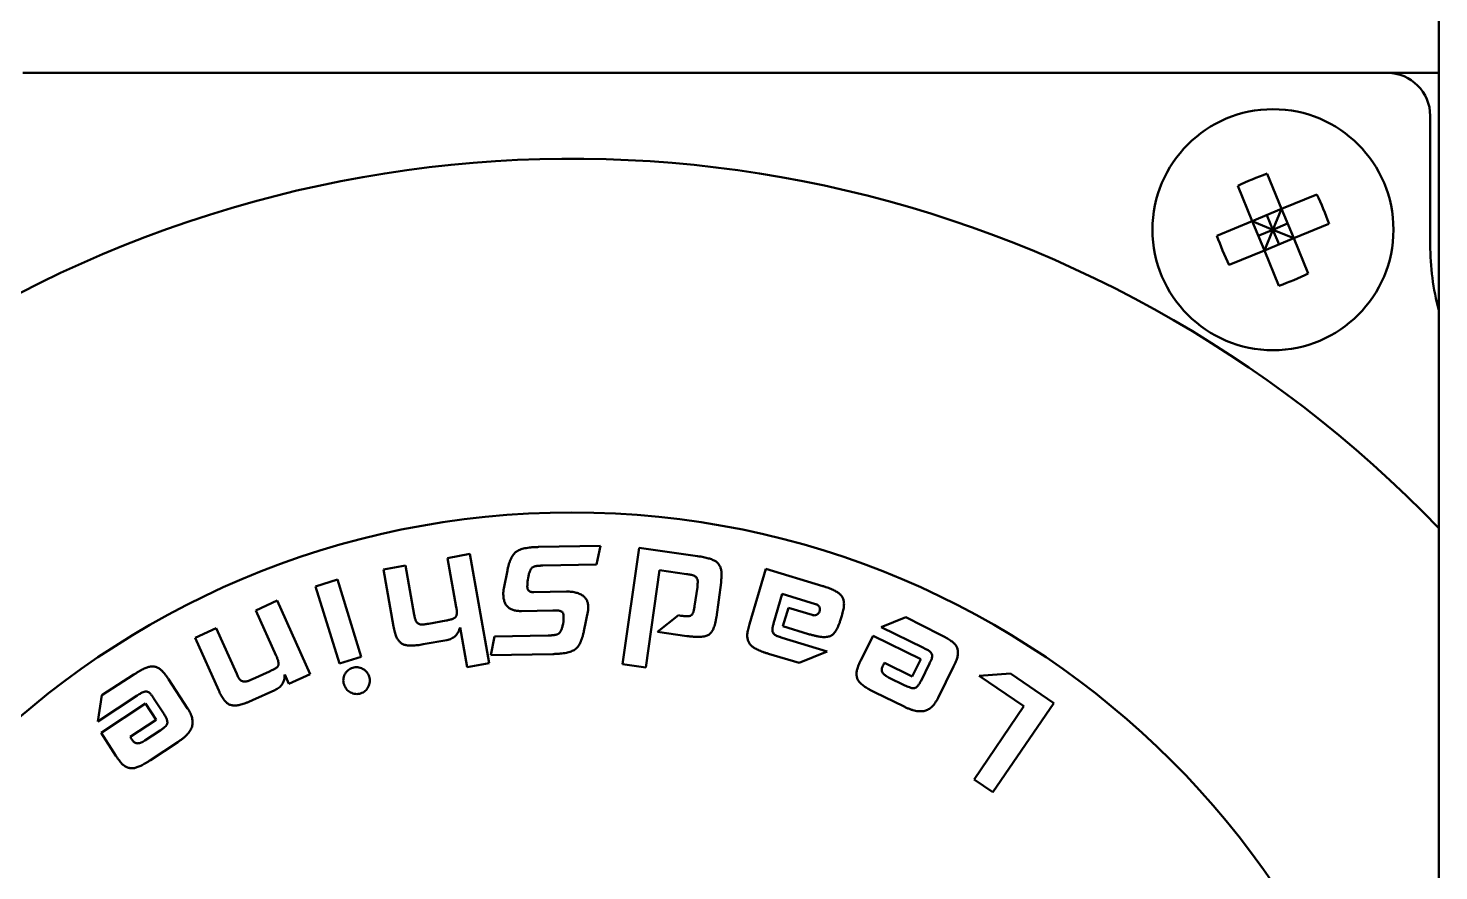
# Model space of a CAD drawing. Header units: millimetres. Extents: x 845401 to 948039, y 511594 to 550263.
# Drawn here: x 913266.32 to 913299.19, y 544587.62 to 544607.26 of the extents above; entities that cross this region are included whole.
import ezdxf

# ---------------------------------------------------------------- set-up
doc = ezdxf.new("R2010")
doc.units = ezdxf.units.MM
doc.layers.add('可见 (ISO)', color=7, linetype='Continuous', lineweight=50)

# ---------------------------------------------------------------- blocks, each defined once
blk = doc.blocks.new('A$C2A4E01FC')
at = {"layer": '可见 (ISO)', "color": 251}
for p, q in [((942.5, 703.351), (942.5, 450.351)), ((941.3, 581.351), (909.5, 581.351)), ((941.3, 581.351), (942.5, 581.351)), ((942.3, 577.351), (942.3, 580.351)), ((938.836, 578.181), (938.497, 579.003)), ((937.813, 578.721), (938.152, 577.898)), ((939.659, 578.521), (938.836, 578.181)), ((938.152, 577.898), (937.33, 577.558)), ((938.836, 578.181), (938.152, 577.898)), ((938.152, 577.898), (938.435, 577.214)), ((938.152, 577.898), (938.636, 577.698)), ((938.636, 577.698), (938.494, 578.04)), ((938.636, 577.698), (938.836, 578.181)), ((939.119, 577.497), (938.836, 578.181)), ((938.636, 577.698), (938.294, 577.556)), ((938.636, 577.698), (938.435, 577.214)), ((938.636, 577.698), (938.978, 577.839)), ((939.119, 577.497), (938.636, 577.698)), ((938.636, 577.698), (938.777, 577.356)), ((939.119, 577.497), (939.941, 577.837)), ((938.435, 577.214), (939.119, 577.497)), ((939.459, 576.674), (939.119, 577.497)), ((937.613, 576.875), (938.435, 577.214)), ((938.435, 577.214), (938.775, 576.392)), ((919.4, 570.047), (919.92, 570.142)), ((919.604, 568.899), (919.4, 570.047)), ((919.92, 570.142), (920.37, 567.595)), ((921.517, 570.304), (922.964, 570.329)), ((922.964, 570.329), (922.873, 569.892)), ((923.478, 567.57), (923.863, 570.282)), ((923.863, 570.282), (925.227, 570.09)), ((917.906, 569.776), (918.419, 569.869)), ((918.144, 568.451), (917.906, 569.776)), ((918.419, 569.869), (918.623, 568.721)), ((920.712, 569.339), (920.795, 569.759)), ((922.873, 569.892), (921.619, 569.871)), ((924.336, 569.761), (924.017, 567.494)), ((924.967, 569.673), (924.336, 569.761)), ((926.437, 568.507), (926.819, 569.798)), ((926.819, 569.798), (928.144, 569.393)), ((916.321, 569.383), (916.833, 569.543)), ((916.88, 567.586), (916.321, 569.383)), ((916.833, 569.543), (917.388, 567.744)), ((921.278, 569.589), (921.267, 569.531)), ((925.158, 568.922), (925.221, 569.371)), ((925.773, 569.476), (925.664, 568.67)), ((914.932, 568.827), (915.432, 569.053)), ((915.432, 569.053), (916.197, 567.338)), ((921.41, 569.251), (922.169, 569.264)), ((927.201, 569.211), (926.999, 568.524)), ((927.971, 568.975), (927.201, 569.211)), ((915.409, 567.764), (914.932, 568.827)), ((921.852, 568.824), (921.124, 568.811)), ((922.673, 568.832), (922.576, 568.342)), ((924.291, 568.325), (924.781, 568.711)), ((924.781, 568.711), (924.839, 568.703)), ((927.216, 568.457), (927.344, 568.888)), ((927.344, 568.888), (927.897, 568.719)), ((928.587, 568.701), (928.557, 568.604)), ((913.517, 568.188), (914.009, 568.411)), ((914.009, 568.411), (914.486, 567.346)), ((918.955, 568.515), (919.366, 568.59)), ((919.854, 567.501), (919.69, 568.43)), ((922.091, 568.511), (922.103, 568.566)), ((927.815, 568.274), (927.216, 568.457)), ((929.507, 568.434), (930.083, 568.665)), ((930.491, 567.951), (929.507, 568.434)), ((930.083, 568.665), (930.872, 568.266)), ((914.067, 566.961), (913.517, 568.188)), ((919.382, 568.136), (918.835, 568.036)), ((920.407, 567.784), (920.493, 568.22)), ((920.493, 568.22), (921.748, 568.242)), ((924.978, 568.229), (924.291, 568.325)), ((927.199, 568.189), (928.247, 567.868)), ((929.032, 567.668), (929.315, 568.236)), ((929.315, 568.236), (930.432, 567.689)), ((916.88, 567.586), (917.388, 567.744)), ((921.854, 567.809), (920.407, 567.784)), ((927.592, 567.601), (926.88, 567.815)), ((928.247, 567.868), (927.592, 567.601)), ((914.857, 567.227), (915.249, 567.404)), ((920.37, 567.595), (919.854, 567.501)), ((923.478, 567.57), (924.017, 567.494)), ((930.23, 567.287), (929.58, 567.605)), ((930.432, 567.689), (930.23, 567.287)), ((930.434, 567.187), (930.632, 567.591)), ((931.193, 567.517), (930.831, 566.787)), ((911.343, 566.852), (912.088, 567.329)), ((912.897, 567.225), (913.342, 566.543)), ((915.698, 567.113), (915.605, 567.329)), ((916.197, 567.338), (915.698, 567.113)), ((929.676, 567.266), (930.059, 567.078)), ((931.791, 567.3), (932.52, 567.358)), ((931.791, 567.3), (932.832, 566.592)), ((932.52, 567.358), (933.528, 566.667)), ((911.251, 566.238), (911.343, 566.852)), ((912.165, 566.841), (911.251, 566.238)), ((912.797, 566.404), (912.549, 566.78)), ((915.374, 566.967), (914.853, 566.732)), ((930.038, 566.584), (929.353, 566.919)), ((911.324, 565.972), (912.362, 566.657)), ((912.362, 566.657), (912.607, 566.279)), ((931.671, 564.888), (932.832, 566.592)), ((933.528, 566.667), (932.11, 564.589)), ((912.607, 566.279), (912.003, 565.881)), ((911.67, 565.44), (911.324, 565.972)), ((912.343, 565.791), (912.699, 566.026)), ((913.115, 565.757), (912.479, 565.337)), ((932.11, 564.589), (931.671, 564.888))]:
    blk.add_line(p, q, dxfattribs=at)
for centre, radius in [((938.636, 577.698), 2.808), ((922.3, 551.351), 19.758)]:
    blk.add_circle(centre, radius, dxfattribs=at)
for centre, radius, start, end in [((941.3, 580.351), 1, 0, 90), ((922.3, 551.351), 28, 43.8274, 316.1726), ((948.3, 577.351), 6, 180, 194.8351)]:
    blk.add_arc(centre, radius, start, end, dxfattribs=at)
for centre, major_axis, start_param, end_param in [((939.243, 576.229), (4.229, 1.747), 1.48985, 1.651743), ((937.167, 577.091), (1.747, -4.229), 1.48985, 1.651743), ((940.105, 578.304), (-1.747, 4.229), 1.48985, 1.651743), ((938.029, 579.166), (4.229, 1.747), 4.631443, 4.793335)]:
    blk.add_ellipse(centre, major_axis=major_axis, ratio=0.624695, start_param=start_param, end_param=end_param, dxfattribs=at)
for points, knots in [([(920.795, 569.759), (920.801, 569.786), (920.811, 569.836), (920.83, 569.909), (920.853, 569.973), (920.877, 570.032), (920.904, 570.082), (920.933, 570.127), (920.965, 570.164), (921, 570.195), (921.041, 570.219), (921.087, 570.241), (921.141, 570.259), (921.202, 570.274), (921.271, 570.286), (921.346, 570.295), (921.429, 570.301), (921.487, 570.303), (921.517, 570.304)], [0, 0, 0, 0, 0.000080812, 0.000154907, 0.000222995, 0.000285379, 0.000342864, 0.000394915, 0.000443638, 0.000488385, 0.000534205, 0.000584628, 0.000641124, 0.000703317, 0.000772628, 0.000848124, 0.000931202, 0.001020875, 0.001020875, 0.001020875, 0.001020875]), ([(925.227, 570.09), (925.251, 570.086), (925.297, 570.08), (925.363, 570.067), (925.424, 570.054), (925.478, 570.04), (925.527, 570.025), (925.571, 570.009), (925.609, 569.992), (925.631, 569.979), (925.642, 569.973)], [0, 0, 0, 0, 0.0000726953, 0.0001395338, 0.0002014905, 0.000257649, 0.0003092173, 0.0003550681, 0.0003968602, 0.0004333728, 0.0004333728, 0.0004333728, 0.0004333728]), ([(921.384, 569.83), (921.378, 569.825), (921.365, 569.815), (921.35, 569.795), (921.335, 569.772), (921.322, 569.744), (921.309, 569.711), (921.297, 569.674), (921.287, 569.633), (921.281, 569.604), (921.278, 569.589)], [0, 0, 0, 0, 0.0000223029, 0.0000470477, 0.0000747987, 0.0001054517, 0.0001397768, 0.0001781525, 0.0002198471, 0.0002657949, 0.0002657949, 0.0002657949, 0.0002657949]), ([(921.619, 569.871), (921.604, 569.87), (921.576, 569.87), (921.537, 569.867), (921.501, 569.864), (921.469, 569.859), (921.442, 569.854), (921.419, 569.847), (921.399, 569.84), (921.388, 569.833), (921.384, 569.83)], [0, 0, 0, 0, 0.0000441411, 0.0000838428, 0.0001196448, 0.0001516471, 0.0001793849, 0.0002035528, 0.0002241455, 0.0002414163, 0.0002414163, 0.0002414163, 0.0002414163]), ([(925.642, 569.973), (925.652, 569.966), (925.672, 569.952), (925.699, 569.927), (925.722, 569.899), (925.741, 569.868), (925.758, 569.834), (925.77, 569.797), (925.778, 569.757), (925.781, 569.73), (925.783, 569.716)], [0, 0, 0, 0, 0.0000366251, 0.0000727821, 0.0001083055, 0.0001441428, 0.0001810637, 0.0002196023, 0.000259807, 0.0003023001, 0.0003023001, 0.0003023001, 0.0003023001]), ([(925.783, 569.716), (925.784, 569.699), (925.786, 569.663), (925.784, 569.606), (925.78, 569.543), (925.775, 569.499), (925.773, 569.476)], [0, 0, 0, 0, 0.0000509442, 0.0001075287, 0.0001704497, 0.0002398021, 0.0002398021, 0.0002398021, 0.0002398021]), ([(921.267, 569.531), (921.266, 569.515), (921.263, 569.484), (921.261, 569.442), (921.259, 569.406), (921.259, 569.384), (921.259, 569.375)], [0, 0, 0, 0, 0.000049411, 0.0000919299, 0.0001276354, 0.0001565072, 0.0001565072, 0.0001565072, 0.0001565072]), ([(921.259, 569.375), (921.26, 569.365), (921.261, 569.346), (921.268, 569.32), (921.28, 569.298), (921.298, 569.28), (921.319, 569.266), (921.346, 569.256), (921.377, 569.252), (921.399, 569.251), (921.41, 569.251)], [0, 0, 0, 0, 0.0000291368, 0.000055262, 0.0000794777, 0.0001035387, 0.0001281367, 0.0001554893, 0.0001854733, 0.0002200943, 0.0002200943, 0.0002200943, 0.0002200943]), ([(925.132, 569.637), (925.123, 569.64), (925.103, 569.648), (925.067, 569.656), (925.02, 569.664), (924.986, 569.67), (924.967, 569.673)], [0, 0, 0, 0, 0.0000270041, 0.0000643043, 0.0001114376, 0.0001686981, 0.0001686981, 0.0001686981, 0.0001686981]), ([(925.229, 569.513), (925.228, 569.527), (925.224, 569.555), (925.203, 569.591), (925.172, 569.62), (925.145, 569.631), (925.132, 569.637)], [0, 0, 0, 0, 0.0000424108, 0.0000821287, 0.0001222929, 0.0001667557, 0.0001667557, 0.0001667557, 0.0001667557]), ([(925.221, 569.371), (925.222, 569.386), (925.225, 569.413), (925.228, 569.452), (925.23, 569.484), (925.23, 569.504), (925.229, 569.513)], [0, 0, 0, 0, 0.0000443411, 0.000082382, 0.0001152656, 0.000141877, 0.000141877, 0.000141877, 0.000141877]), ([(928.144, 569.393), (928.167, 569.385), (928.212, 569.371), (928.275, 569.35), (928.333, 569.327), (928.385, 569.305), (928.431, 569.282), (928.47, 569.259), (928.506, 569.237), (928.525, 569.22), (928.535, 569.212)], [0, 0, 0, 0, 0.00007247, 0.0001395726, 0.0002015642, 0.0002575822, 0.0003086964, 0.0003550858, 0.0003963589, 0.0004329445, 0.0004329445, 0.0004329445, 0.0004329445]), ([(920.712, 569.339), (920.708, 569.315), (920.699, 569.268), (920.699, 569.221), (920.699, 569.197)], [0, 0, 0, 0, 0.0000722028, 0.0001430682, 0.0001430682, 0.0001430682, 0.0001430682]), ([(920.699, 569.197), (920.7, 569.181), (920.701, 569.15), (920.706, 569.106), (920.715, 569.064), (920.727, 569.026), (920.743, 568.99), (920.761, 568.958), (920.783, 568.929), (920.809, 568.903), (920.837, 568.88), (920.869, 568.861), (920.903, 568.844), (920.941, 568.832), (920.983, 568.821), (921.027, 568.815), (921.075, 568.811), (921.107, 568.811), (921.124, 568.811)], [0, 0, 0, 0, 0.0000473078, 0.0000921039, 0.0001341449, 0.0001736439, 0.0002116858, 0.0002487373, 0.0002848546, 0.0003202596, 0.0003562804, 0.0003926553, 0.0004306514, 0.0004705013, 0.0005122515, 0.0005572028, 0.0006040603, 0.0006546929, 0.0006546929, 0.0006546929, 0.0006546929]), ([(922.169, 569.264), (922.19, 569.264), (922.231, 569.264), (922.291, 569.259), (922.347, 569.252), (922.399, 569.24), (922.446, 569.225), (922.49, 569.206), (922.531, 569.184), (922.555, 569.165), (922.566, 569.156)], [0, 0, 0, 0, 0.0000633712, 0.0001229515, 0.0001795221, 0.000232238, 0.0002821593, 0.0003297834, 0.000375891, 0.0004200264, 0.0004200264, 0.0004200264, 0.0004200264]), ([(922.566, 569.156), (922.583, 569.14), (922.617, 569.108), (922.652, 569.049), (922.675, 568.983), (922.678, 568.936), (922.679, 568.912)], [0, 0, 0, 0, 0.0000695655, 0.0001357939, 0.0002029472, 0.0002737938, 0.0002737938, 0.0002737938, 0.0002737938]), ([(928.535, 569.212), (928.544, 569.204), (928.562, 569.187), (928.585, 569.157), (928.605, 569.126), (928.619, 569.092), (928.63, 569.056), (928.637, 569.018), (928.64, 568.977), (928.638, 568.949), (928.638, 568.935)], [0, 0, 0, 0, 0.0000379866, 0.0000746365, 0.0001111991, 0.0001476567, 0.0001848651, 0.0002239101, 0.0002641567, 0.0003071461, 0.0003071461, 0.0003071461, 0.0003071461]), ([(918.623, 568.721), (918.626, 568.707), (918.631, 568.68), (918.64, 568.643), (918.649, 568.612), (918.656, 568.593), (918.659, 568.585)], [0, 0, 0, 0, 0.0000438772, 0.0000823427, 0.0001147864, 0.0001415037, 0.0001415037, 0.0001415037, 0.0001415037]), ([(919.584, 568.665), (919.588, 568.671), (919.597, 568.682), (919.605, 568.702), (919.613, 568.726), (919.615, 568.754), (919.617, 568.785), (919.615, 568.82), (919.611, 568.858), (919.607, 568.885), (919.604, 568.899)], [0, 0, 0, 0, 0.0000202663, 0.0000420488, 0.000066229, 0.000094171, 0.0001253483, 0.0001599171, 0.0001986097, 0.0002416009, 0.0002416009, 0.0002416009, 0.0002416009]), ([(922.013, 568.818), (922.005, 568.819), (921.986, 568.822), (921.951, 568.824), (921.906, 568.824), (921.871, 568.824), (921.852, 568.824)], [0, 0, 0, 0, 0.0000233741, 0.0000579686, 0.0001032447, 0.0001604013, 0.0001604013, 0.0001604013, 0.0001604013]), ([(922.104, 568.711), (922.103, 568.724), (922.101, 568.749), (922.082, 568.782), (922.052, 568.807), (922.026, 568.814), (922.013, 568.818)], [0, 0, 0, 0, 0.0000394845, 0.0000746709, 0.0001112108, 0.0001534085, 0.0001534085, 0.0001534085, 0.0001534085]), ([(922.103, 568.566), (922.103, 568.581), (922.104, 568.609), (922.104, 568.649), (922.105, 568.682), (922.105, 568.702), (922.104, 568.711)], [0, 0, 0, 0, 0.0000458678, 0.0000849325, 0.0001183369, 0.0001449495, 0.0001449495, 0.0001449495, 0.0001449495]), ([(922.679, 568.912), (922.679, 568.899), (922.679, 568.872), (922.675, 568.845), (922.673, 568.832)], [0, 0, 0, 0, 0.00003966736, 0.00008076881, 0.00008076881, 0.00008076881, 0.00008076881]), ([(924.839, 568.703), (924.853, 568.701), (924.881, 568.697), (924.921, 568.693), (924.956, 568.691), (924.987, 568.69), (925.014, 568.691), (925.037, 568.694), (925.057, 568.698), (925.068, 568.703), (925.073, 568.706)], [0, 0, 0, 0, 0.000043986, 0.0000838381, 0.0001190335, 0.0001501955, 0.0001774106, 0.0002008841, 0.0002206707, 0.0002366634, 0.0002366634, 0.0002366634, 0.0002366634]), ([(925.073, 568.706), (925.078, 568.709), (925.088, 568.717), (925.102, 568.734), (925.114, 568.755), (925.124, 568.78), (925.135, 568.809), (925.143, 568.843), (925.151, 568.881), (925.155, 568.908), (925.158, 568.922)], [0, 0, 0, 0, 0.0000188294, 0.0000392441, 0.0000634962, 0.0000904979, 0.000120968, 0.0001559527, 0.0001945153, 0.0002373071, 0.0002373071, 0.0002373071, 0.0002373071]), ([(927.897, 568.719), (927.908, 568.716), (927.93, 568.71), (927.963, 568.711), (927.994, 568.718), (928.021, 568.734), (928.044, 568.754), (928.062, 568.778), (928.073, 568.806), (928.075, 568.826), (928.076, 568.837)], [0, 0, 0, 0, 0.0000344609, 0.0000664613, 0.0000965484, 0.0001279525, 0.0001585794, 0.0001875515, 0.0002165291, 0.0002471714, 0.0002471714, 0.0002471714, 0.0002471714]), ([(928.076, 568.837), (928.076, 568.845), (928.077, 568.861), (928.073, 568.884), (928.066, 568.905), (928.054, 568.924), (928.039, 568.941), (928.02, 568.955), (927.997, 568.967), (927.98, 568.972), (927.971, 568.975)], [0, 0, 0, 0, 0.000024645, 0.0000473002, 0.0000692663, 0.0000904027, 0.0001125962, 0.0001357852, 0.0001610896, 0.0001885581, 0.0001885581, 0.0001885581, 0.0001885581]), ([(928.638, 568.935), (928.636, 568.918), (928.632, 568.882), (928.621, 568.827), (928.606, 568.765), (928.593, 568.723), (928.587, 568.701)], [0, 0, 0, 0, 0.0000507121, 0.0001071627, 0.0001699811, 0.0002394244, 0.0002394244, 0.0002394244, 0.0002394244]), ([(918.201, 568.219), (918.196, 568.235), (918.185, 568.269), (918.17, 568.324), (918.157, 568.385), (918.148, 568.429), (918.144, 568.451)], [0, 0, 0, 0, 0.0000504778, 0.0001069207, 0.0001700912, 0.0002393548, 0.0002393548, 0.0002393548, 0.0002393548]), ([(918.659, 568.585), (918.666, 568.572), (918.68, 568.547), (918.711, 568.519), (918.749, 568.501), (918.776, 568.499), (918.791, 568.497)], [0, 0, 0, 0, 0.0000436325, 0.0000829942, 0.000122687, 0.00016534, 0.00016534, 0.00016534, 0.00016534]), ([(918.791, 568.497), (918.799, 568.497), (918.82, 568.496), (918.856, 568.5), (918.902, 568.506), (918.936, 568.512), (918.955, 568.515)], [0, 0, 0, 0, 0.0000254398, 0.0000611586, 0.0001079192, 0.000165249, 0.000165249, 0.000165249, 0.000165249]), ([(919.366, 568.59), (919.381, 568.593), (919.408, 568.598), (919.447, 568.606), (919.481, 568.616), (919.51, 568.624), (919.535, 568.634), (919.556, 568.644), (919.572, 568.654), (919.58, 568.662), (919.584, 568.665)], [0, 0, 0, 0, 0.0000439008, 0.0000833635, 0.0001185543, 0.0001493867, 0.0001761183, 0.000198928, 0.0002177918, 0.0002330405, 0.0002330405, 0.0002330405, 0.0002330405]), ([(919.69, 568.43), (919.684, 568.41), (919.674, 568.371), (919.649, 568.318), (919.619, 568.271), (919.583, 568.23), (919.541, 568.196), (919.493, 568.169), (919.44, 568.148), (919.402, 568.14), (919.382, 568.136)], [0, 0, 0, 0, 0.0000613692, 0.0001186525, 0.0001732396, 0.0002263082, 0.0002787845, 0.0003323892, 0.0003883477, 0.0004481485, 0.0004481485, 0.0004481485, 0.0004481485]), ([(921.989, 568.281), (921.994, 568.286), (922.006, 568.295), (922.021, 568.314), (922.035, 568.337), (922.049, 568.363), (922.061, 568.394), (922.072, 568.429), (922.082, 568.469), (922.088, 568.496), (922.091, 568.511)], [0, 0, 0, 0, 0.0000210147, 0.0000444548, 0.0000708627, 0.0001004075, 0.0001330518, 0.0001695235, 0.0002094457, 0.0002535919, 0.0002535919, 0.0002535919, 0.0002535919]), ([(925.664, 568.67), (925.66, 568.644), (925.653, 568.594), (925.638, 568.524), (925.621, 568.461), (925.599, 568.406), (925.577, 568.358), (925.55, 568.317), (925.52, 568.285), (925.486, 568.258), (925.447, 568.24), (925.401, 568.225), (925.348, 568.215), (925.288, 568.209), (925.221, 568.208), (925.146, 568.211), (925.064, 568.218), (925.007, 568.225), (924.978, 568.229)], [0, 0, 0, 0, 0.00007865, 0.0001505451, 0.0002160983, 0.0002750104, 0.0003280519, 0.0003758972, 0.0004200644, 0.0004609254, 0.0005033067, 0.0005510408, 0.0006042369, 0.0006647106, 0.0007322598, 0.0008072181, 0.0008892155, 0.0009795201, 0.0009795201, 0.0009795201, 0.0009795201]), ([(926.437, 568.507), (926.431, 568.485), (926.418, 568.443), (926.403, 568.381), (926.392, 568.326), (926.388, 568.29), (926.386, 568.273)], [0, 0, 0, 0, 0.0000689667, 0.0001318459, 0.0001889069, 0.000239668, 0.000239668, 0.000239668, 0.000239668]), ([(926.969, 568.386), (926.969, 568.371), (926.968, 568.344), (926.983, 568.306), (927.008, 568.272), (927.032, 568.256), (927.045, 568.247)], [0, 0, 0, 0, 0.0000416315, 0.000080556, 0.0001206664, 0.0001651598, 0.0001651598, 0.0001651598, 0.0001651598]), ([(926.999, 568.524), (926.995, 568.51), (926.987, 568.483), (926.977, 568.446), (926.971, 568.414), (926.97, 568.394), (926.969, 568.386)], [0, 0, 0, 0, 0.0000442897, 0.0000822217, 0.0001150143, 0.0001417973, 0.0001417973, 0.0001417973, 0.0001417973]), ([(928.557, 568.604), (928.549, 568.579), (928.534, 568.531), (928.508, 568.464), (928.48, 568.405), (928.45, 568.353), (928.42, 568.31), (928.387, 568.274), (928.353, 568.246), (928.316, 568.226), (928.275, 568.213), (928.228, 568.206), (928.175, 568.204), (928.115, 568.207), (928.049, 568.216), (927.977, 568.231), (927.898, 568.25), (927.843, 568.266), (927.815, 568.274)], [0, 0, 0, 0, 0.0000785489, 0.0001500462, 0.0002151902, 0.0002738688, 0.0003265005, 0.0003744291, 0.0004178062, 0.0004582205, 0.0004998161, 0.0005466857, 0.0005992356, 0.0006585785, 0.0007246093, 0.0007982345, 0.0008795661, 0.0009681992, 0.0009681992, 0.0009681992, 0.0009681992]), ([(918.835, 568.036), (918.811, 568.032), (918.766, 568.024), (918.7, 568.015), (918.64, 568.009), (918.584, 568.006), (918.533, 568.005), (918.487, 568.007), (918.446, 568.012), (918.409, 568.02), (918.376, 568.031), (918.345, 568.047), (918.315, 568.065), (918.289, 568.089), (918.264, 568.116), (918.241, 568.146), (918.22, 568.181), (918.208, 568.206), (918.201, 568.219)], [0, 0, 0, 0, 0.0000718445, 0.0001382173, 0.000199186, 0.0002548376, 0.000305854, 0.0003518217, 0.0003929499, 0.0004300837, 0.0004648585, 0.0004990792, 0.0005335104, 0.0005688625, 0.0006053548, 0.0006437854, 0.0006842243, 0.000727317, 0.000727317, 0.000727317, 0.000727317]), ([(921.748, 568.242), (921.763, 568.242), (921.791, 568.243), (921.832, 568.246), (921.868, 568.249), (921.9, 568.253), (921.928, 568.258), (921.952, 568.264), (921.972, 568.272), (921.984, 568.278), (921.989, 568.281)], [0, 0, 0, 0, 0.000044165, 0.0000850174, 0.0001214022, 0.0001533467, 0.0001822087, 0.0002067839, 0.0002279174, 0.0002458973, 0.0002458973, 0.0002458973, 0.0002458973]), ([(922.576, 568.342), (922.571, 568.316), (922.56, 568.266), (922.54, 568.195), (922.519, 568.13), (922.494, 568.073), (922.466, 568.023), (922.437, 567.98), (922.405, 567.944), (922.369, 567.914), (922.328, 567.89), (922.281, 567.87), (922.227, 567.852), (922.167, 567.837), (922.098, 567.826), (922.023, 567.817), (921.941, 567.811), (921.884, 567.81), (921.854, 567.809)], [0, 0, 0, 0, 0.000079765, 0.000153514, 0.000220929, 0.000282542, 0.000339072, 0.000391005, 0.000438918, 0.000483399, 0.000529436, 0.000579941, 0.000635761, 0.000698542, 0.00076715, 0.000842137, 0.000924145, 0.001013294, 0.001013294, 0.001013294, 0.001013294]), ([(926.386, 568.273), (926.386, 568.259), (926.384, 568.231), (926.387, 568.19), (926.393, 568.152), (926.403, 568.117), (926.417, 568.084), (926.435, 568.053), (926.457, 568.025), (926.483, 567.999), (926.514, 567.974), (926.55, 567.951), (926.591, 567.928), (926.638, 567.904), (926.691, 567.881), (926.749, 567.859), (926.813, 567.836), (926.857, 567.822), (926.88, 567.815)], [0, 0, 0, 0, 0.0000429096, 0.0000830459, 0.0001213673, 0.0001578053, 0.0001934523, 0.0002288797, 0.0002638773, 0.0002997958, 0.0003383162, 0.000381051, 0.0004283062, 0.0004805556, 0.0005379198, 0.0005997576, 0.0006674132, 0.0007397033, 0.0007397033, 0.0007397033, 0.0007397033]), ([(927.045, 568.247), (927.052, 568.243), (927.07, 568.234), (927.104, 568.22), (927.148, 568.205), (927.181, 568.194), (927.199, 568.189)], [0, 0, 0, 0, 0.0000255544, 0.0000618, 0.0001084889, 0.0001655519, 0.0001655519, 0.0001655519, 0.0001655519]), ([(930.872, 568.266), (930.893, 568.255), (930.935, 568.234), (930.994, 568.203), (931.048, 568.172), (931.095, 568.142), (931.137, 568.113), (931.173, 568.085), (931.205, 568.058), (931.222, 568.039), (931.23, 568.029)], [0, 0, 0, 0, 0.0000723596, 0.0001396807, 0.0002010089, 0.0002575021, 0.0003083449, 0.0003542906, 0.0003951639, 0.0004315861, 0.0004315861, 0.0004315861, 0.0004315861]), ([(915.452, 567.534), (915.454, 567.54), (915.459, 567.553), (915.461, 567.574), (915.461, 567.598), (915.456, 567.626), (915.45, 567.656), (915.438, 567.689), (915.426, 567.726), (915.415, 567.751), (915.409, 567.764)], [0, 0, 0, 0, 0.0000190576, 0.0000400177, 0.0000636723, 0.0000909921, 0.000122147, 0.000156521, 0.0001948231, 0.0002377155, 0.0002377155, 0.0002377155, 0.0002377155]), ([(930.632, 567.874), (930.625, 567.879), (930.61, 567.89), (930.579, 567.906), (930.539, 567.928), (930.508, 567.943), (930.491, 567.951)], [0, 0, 0, 0, 0.00002321, 0.0000576452, 0.0001036778, 0.0001605725, 0.0001605725, 0.0001605725, 0.0001605725]), ([(930.689, 567.724), (930.691, 567.738), (930.695, 567.765), (930.686, 567.806), (930.665, 567.844), (930.643, 567.864), (930.632, 567.874)], [0, 0, 0, 0, 0.0000417465, 0.0000807387, 0.0001224701, 0.0001689366, 0.0001689366, 0.0001689366, 0.0001689366]), ([(930.632, 567.591), (930.639, 567.604), (930.653, 567.629), (930.668, 567.665), (930.682, 567.696), (930.687, 567.715), (930.689, 567.724)], [0, 0, 0, 0, 0.0000458374, 0.000084875, 0.0001178922, 0.0001449593, 0.0001449593, 0.0001449593, 0.0001449593]), ([(931.28, 567.739), (931.276, 567.723), (931.266, 567.689), (931.247, 567.637), (931.222, 567.578), (931.203, 567.538), (931.193, 567.517)], [0, 0, 0, 0, 0.0000488621, 0.0001053927, 0.0001685147, 0.0002390998, 0.0002390998, 0.0002390998, 0.0002390998]), ([(931.23, 568.029), (931.238, 568.02), (931.253, 568), (931.27, 567.968), (931.283, 567.934), (931.292, 567.898), (931.295, 567.861), (931.295, 567.822), (931.29, 567.781), (931.283, 567.753), (931.28, 567.739)], [0, 0, 0, 0, 0.0000370306, 0.000072782, 0.0001089429, 0.0001448402, 0.0001821902, 0.0002210241, 0.0002617916, 0.0003050687, 0.0003050687, 0.0003050687, 0.0003050687]), ([(912.088, 567.329), (912.108, 567.342), (912.147, 567.367), (912.204, 567.403), (912.258, 567.432), (912.308, 567.459), (912.355, 567.48), (912.398, 567.497), (912.437, 567.51), (912.462, 567.515), (912.474, 567.517)], [0, 0, 0, 0, 0.0000725544, 0.0001396466, 0.0002012319, 0.0002579489, 0.000308878, 0.000354608, 0.000395608, 0.0004321438, 0.0004321438, 0.0004321438, 0.0004321438]), ([(912.474, 567.517), (912.486, 567.519), (912.511, 567.522), (912.547, 567.52), (912.583, 567.515), (912.618, 567.504), (912.652, 567.488), (912.686, 567.468), (912.719, 567.443), (912.739, 567.424), (912.749, 567.414)], [0, 0, 0, 0, 0.0000368387, 0.0000729747, 0.0001089739, 0.0001450305, 0.000182162, 0.0002208766, 0.0002619619, 0.0003050895, 0.0003050895, 0.0003050895, 0.0003050895]), ([(912.749, 567.414), (912.761, 567.402), (912.785, 567.376), (912.821, 567.333), (912.859, 567.282), (912.884, 567.245), (912.897, 567.225)], [0, 0, 0, 0, 0.0000496288, 0.0001058376, 0.0001693118, 0.0002397638, 0.0002397638, 0.0002397638, 0.0002397638]), ([(915.249, 567.404), (915.263, 567.41), (915.289, 567.422), (915.325, 567.44), (915.357, 567.458), (915.384, 567.474), (915.407, 567.49), (915.427, 567.505), (915.441, 567.52), (915.449, 567.53), (915.452, 567.534)], [0, 0, 0, 0, 0.000045118, 0.0000856633, 0.0001219325, 0.0001537097, 0.0001818426, 0.0002064441, 0.0002268823, 0.0002438815, 0.0002438815, 0.0002438815, 0.0002438815]), ([(916.987, 567.099), (916.981, 567.119), (916.971, 567.159), (916.97, 567.22), (916.982, 567.281), (917.005, 567.338), (917.038, 567.391), (917.081, 567.434), (917.131, 567.469), (917.169, 567.483), (917.189, 567.49)], [0, 0, 0, 0, 0.0000619762, 0.0001214811, 0.0001814737, 0.0002431748, 0.0003049906, 0.0003637336, 0.0004230503, 0.0004849629, 0.0004849629, 0.0004849629, 0.0004849629]), ([(917.189, 567.49), (917.208, 567.495), (917.247, 567.505), (917.307, 567.504), (917.366, 567.492), (917.422, 567.468), (917.474, 567.434), (917.517, 567.391), (917.552, 567.34), (917.566, 567.301), (917.573, 567.282)], [0, 0, 0, 0, 0.0000603678, 0.0001183272, 0.0001769277, 0.0002386981, 0.0003008135, 0.0003604982, 0.0004201165, 0.0004821886, 0.0004821886, 0.0004821886, 0.0004821886]), ([(929.353, 566.919), (929.332, 566.93), (929.29, 566.95), (929.231, 566.983), (929.177, 567.014), (929.129, 567.045), (929.086, 567.075), (929.05, 567.105), (929.018, 567.134), (928.992, 567.162), (928.971, 567.192), (928.954, 567.223), (928.941, 567.256), (928.934, 567.292), (928.93, 567.329), (928.93, 567.368), (928.935, 567.409), (928.94, 567.437), (928.944, 567.451)], [0, 0, 0, 0, 0.0000729332, 0.0001400892, 0.0002022489, 0.0002595782, 0.0003111202, 0.0003586117, 0.0004010849, 0.0004391761, 0.0004748549, 0.0005100633, 0.0005451896, 0.0005811816, 0.0006182012, 0.0006572731, 0.0006982946, 0.0007421605, 0.0007421605, 0.0007421605, 0.0007421605]), ([(928.944, 567.451), (928.948, 567.466), (928.959, 567.5), (928.979, 567.551), (929.003, 567.608), (929.022, 567.648), (929.032, 567.668)], [0, 0, 0, 0, 0.000048846, 0.0001040108, 0.0001661201, 0.000234962, 0.000234962, 0.000234962, 0.000234962]), ([(929.522, 567.485), (929.52, 567.475), (929.516, 567.455), (929.519, 567.424), (929.527, 567.394), (929.544, 567.365), (929.567, 567.338), (929.597, 567.313), (929.633, 567.288), (929.661, 567.274), (929.676, 567.266)], [0, 0, 0, 0, 0.000031141, 0.0000614804, 0.0000912662, 0.0001233752, 0.0001579555, 0.0001964864, 0.000240003, 0.0002883875, 0.0002883875, 0.0002883875, 0.0002883875]), ([(929.58, 567.605), (929.572, 567.588), (929.558, 567.56), (929.541, 567.523), (929.529, 567.5), (929.524, 567.489), (929.522, 567.485)], [0, 0, 0, 0, 0.0000554481, 0.0000957065, 0.0001215318, 0.0001329247, 0.0001329247, 0.0001329247, 0.0001329247]), ([(914.486, 567.346), (914.492, 567.333), (914.503, 567.308), (914.52, 567.274), (914.537, 567.247), (914.549, 567.231), (914.554, 567.224)], [0, 0, 0, 0, 0.0000438585, 0.0000821327, 0.0001146938, 0.0001411122, 0.0001411122, 0.0001411122, 0.0001411122]), ([(914.554, 567.224), (914.563, 567.212), (914.581, 567.191), (914.618, 567.171), (914.659, 567.163), (914.687, 567.167), (914.702, 567.17)], [0, 0, 0, 0, 0.0000425349, 0.0000817797, 0.0001218959, 0.0001665178, 0.0001665178, 0.0001665178, 0.0001665178]), ([(914.702, 567.17), (914.71, 567.171), (914.73, 567.175), (914.763, 567.187), (914.807, 567.204), (914.839, 567.219), (914.857, 567.227)], [0, 0, 0, 0, 0.0000237178, 0.0000594535, 0.0001061464, 0.0001648363, 0.0001648363, 0.0001648363, 0.0001648363]), ([(915.605, 567.329), (915.604, 567.308), (915.603, 567.268), (915.592, 567.21), (915.574, 567.157), (915.549, 567.109), (915.515, 567.065), (915.475, 567.027), (915.428, 566.993), (915.392, 566.975), (915.374, 566.967)], [0, 0, 0, 0, 0.0000618302, 0.0001195116, 0.0001741817, 0.0002281617, 0.0002810333, 0.0003358071, 0.0003929618, 0.0004537126, 0.0004537126, 0.0004537126, 0.0004537126]), ([(917.375, 566.892), (917.355, 566.887), (917.315, 566.877), (917.254, 566.877), (917.194, 566.889), (917.138, 566.914), (917.085, 566.947), (917.043, 566.99), (917.008, 567.041), (916.994, 567.079), (916.987, 567.099)], [0, 0, 0, 0, 0.0000619371, 0.0001213966, 0.0001803592, 0.0002419321, 0.0003035407, 0.0003630346, 0.0004224623, 0.0004843359, 0.0004843359, 0.0004843359, 0.0004843359]), ([(917.573, 567.282), (917.578, 567.262), (917.588, 567.222), (917.589, 567.16), (917.578, 567.1), (917.555, 567.043), (917.522, 566.991), (917.481, 566.947), (917.431, 566.913), (917.394, 566.899), (917.375, 566.892)], [0, 0, 0, 0, 0.0000620533, 0.0001216322, 0.0001810439, 0.0002428217, 0.0003047145, 0.0003635466, 0.0004213744, 0.0004815913, 0.0004815913, 0.0004815913, 0.0004815913]), ([(930.059, 567.078), (930.083, 567.067), (930.127, 567.047), (930.188, 567.024), (930.238, 567.011), (930.268, 567.013), (930.28, 567.014)], [0, 0, 0, 0, 0.0000803562, 0.0001455926, 0.0001966234, 0.0002341245, 0.0002341245, 0.0002341245, 0.0002341245]), ([(930.28, 567.014), (930.293, 567.019), (930.323, 567.031), (930.36, 567.07), (930.399, 567.121), (930.422, 567.164), (930.434, 567.187)], [0, 0, 0, 0, 0.0000414142, 0.0000923304, 0.0001560286, 0.000233721, 0.000233721, 0.000233721, 0.000233721]), ([(912.304, 566.923), (912.297, 566.92), (912.279, 566.912), (912.249, 566.894), (912.21, 566.871), (912.181, 566.852), (912.165, 566.841)], [0, 0, 0, 0, 0.0000235261, 0.0000579437, 0.0001035938, 0.0001608092, 0.0001608092, 0.0001608092, 0.0001608092]), ([(912.462, 566.896), (912.451, 566.905), (912.43, 566.922), (912.391, 566.936), (912.347, 566.936), (912.319, 566.927), (912.304, 566.923)], [0, 0, 0, 0, 0.0000415118, 0.0000808166, 0.0001218727, 0.000168246, 0.000168246, 0.000168246, 0.000168246]), ([(912.549, 566.78), (912.541, 566.793), (912.526, 566.817), (912.503, 566.849), (912.483, 566.875), (912.468, 566.89), (912.462, 566.896)], [0, 0, 0, 0, 0.0000455893, 0.0000850474, 0.0001184986, 0.0001457565, 0.0001457565, 0.0001457565, 0.0001457565]), ([(914.183, 566.751), (914.174, 566.765), (914.153, 566.795), (914.125, 566.844), (914.095, 566.9), (914.077, 566.94), (914.067, 566.961)], [0, 0, 0, 0, 0.0000509906, 0.0001080385, 0.000170797, 0.0002401373, 0.0002401373, 0.0002401373, 0.0002401373]), ([(914.853, 566.732), (914.831, 566.722), (914.788, 566.703), (914.726, 566.677), (914.667, 566.657), (914.612, 566.639), (914.562, 566.625), (914.515, 566.615), (914.472, 566.609), (914.433, 566.608), (914.397, 566.61), (914.362, 566.617), (914.328, 566.627), (914.296, 566.644), (914.265, 566.663), (914.237, 566.689), (914.209, 566.718), (914.192, 566.74), (914.183, 566.751)], [0, 0, 0, 0, 0.0000727262, 0.0001399641, 0.0002024142, 0.000259487, 0.0003121833, 0.0003595608, 0.0004023671, 0.0004408751, 0.0004765888, 0.0005117606, 0.0005468276, 0.0005822488, 0.0006186547, 0.0006567617, 0.0006967739, 0.0007394491, 0.0007394491, 0.0007394491, 0.0007394491]), ([(930.831, 566.787), (930.821, 566.767), (930.8, 566.728), (930.766, 566.674), (930.73, 566.625), (930.692, 566.584), (930.652, 566.549), (930.609, 566.521), (930.566, 566.499), (930.519, 566.484), (930.471, 566.476), (930.419, 566.473), (930.363, 566.477), (930.305, 566.485), (930.243, 566.502), (930.177, 566.523), (930.108, 566.55), (930.062, 566.572), (930.038, 566.584)], [0, 0, 0, 0, 0.0000676908, 0.0001311971, 0.000189823, 0.0002455259, 0.0002973676, 0.0003469218, 0.0003948645, 0.0004418317, 0.0004900241, 0.0005409098, 0.0005951725, 0.0006539233, 0.0007167585, 0.0007842094, 0.0008574097, 0.0009355975, 0.0009355975, 0.0009355975, 0.0009355975]), ([(912.867, 566.184), (912.868, 566.19), (912.871, 566.204), (912.871, 566.226), (912.867, 566.251), (912.859, 566.277), (912.849, 566.306), (912.835, 566.337), (912.817, 566.37), (912.804, 566.392), (912.797, 566.404)], [0, 0, 0, 0, 0.0000200127, 0.000041992, 0.0000664603, 0.0000933999, 0.0001238796, 0.0001579278, 0.0001949909, 0.0002361663, 0.0002361663, 0.0002361663, 0.0002361663]), ([(913.342, 566.543), (913.354, 566.524), (913.378, 566.486), (913.408, 566.429), (913.431, 566.374), (913.447, 566.32), (913.456, 566.268), (913.46, 566.217), (913.456, 566.168), (913.446, 566.121), (913.429, 566.074), (913.404, 566.028), (913.373, 565.982), (913.335, 565.937), (913.289, 565.891), (913.238, 565.846), (913.179, 565.8), (913.137, 565.772), (913.115, 565.757)], [0, 0, 0, 0, 0.0000680523, 0.0001308647, 0.0001898524, 0.0002450458, 0.0002966358, 0.0003463464, 0.0003938757, 0.0004412053, 0.0004893417, 0.0005404478, 0.0005942364, 0.0006528173, 0.0007154737, 0.0007833661, 0.000856046, 0.0009341152, 0.0009341152, 0.0009341152, 0.0009341152]), ([(912.699, 566.026), (912.722, 566.041), (912.762, 566.068), (912.811, 566.11), (912.848, 566.146), (912.861, 566.172), (912.867, 566.184)], [0, 0, 0, 0, 0.0000806956, 0.0001452091, 0.0001962613, 0.0002338903, 0.0002338903, 0.0002338903, 0.0002338903]), ([(912.003, 565.881), (912.013, 565.865), (912.031, 565.838), (912.053, 565.804), (912.067, 565.783), (912.074, 565.773), (912.076, 565.77)], [0, 0, 0, 0, 0.0000555832, 0.000096095, 0.0001218455, 0.0001328375, 0.0001328375, 0.0001328375, 0.0001328375]), ([(912.076, 565.77), (912.084, 565.763), (912.1, 565.749), (912.128, 565.735), (912.158, 565.728), (912.191, 565.727), (912.226, 565.734), (912.263, 565.747), (912.303, 565.766), (912.329, 565.782), (912.343, 565.791)], [0, 0, 0, 0, 0.0000315072, 0.0000615813, 0.0000916189, 0.0001235665, 0.0001583022, 0.0001972892, 0.0002406577, 0.0002891929, 0.0002891929, 0.0002891929, 0.0002891929]), ([(911.812, 565.253), (911.801, 565.265), (911.777, 565.291), (911.743, 565.335), (911.706, 565.385), (911.682, 565.421), (911.67, 565.44)], [0, 0, 0, 0, 0.0000489149, 0.0001044961, 0.0001663964, 0.0002352873, 0.0002352873, 0.0002352873, 0.0002352873]), ([(912.479, 565.337), (912.458, 565.323), (912.419, 565.298), (912.361, 565.264), (912.307, 565.234), (912.256, 565.207), (912.208, 565.186), (912.164, 565.17), (912.124, 565.157), (912.085, 565.149), (912.049, 565.145), (912.014, 565.148), (911.979, 565.153), (911.944, 565.164), (911.91, 565.179), (911.876, 565.199), (911.843, 565.224), (911.822, 565.243), (911.812, 565.253)], [0, 0, 0, 0, 0.0000725393, 0.0001398084, 0.0002018757, 0.0002590843, 0.0003110368, 0.0003581378, 0.0004007502, 0.0004388244, 0.0004746441, 0.0005097775, 0.0005447647, 0.0005809271, 0.0006181676, 0.0006569957, 0.000697862, 0.0007415765, 0.0007415765, 0.0007415765, 0.0007415765])]:
    blk.add_open_spline(points, degree=3, knots=knots, dxfattribs=at)

msp = doc.modelspace()

# ---------------------------------------------------------------- block references
msp.add_blockref('A$C2A4E01FC', (912356.693, 544024.865))

doc.saveas('drawing.dxf')
